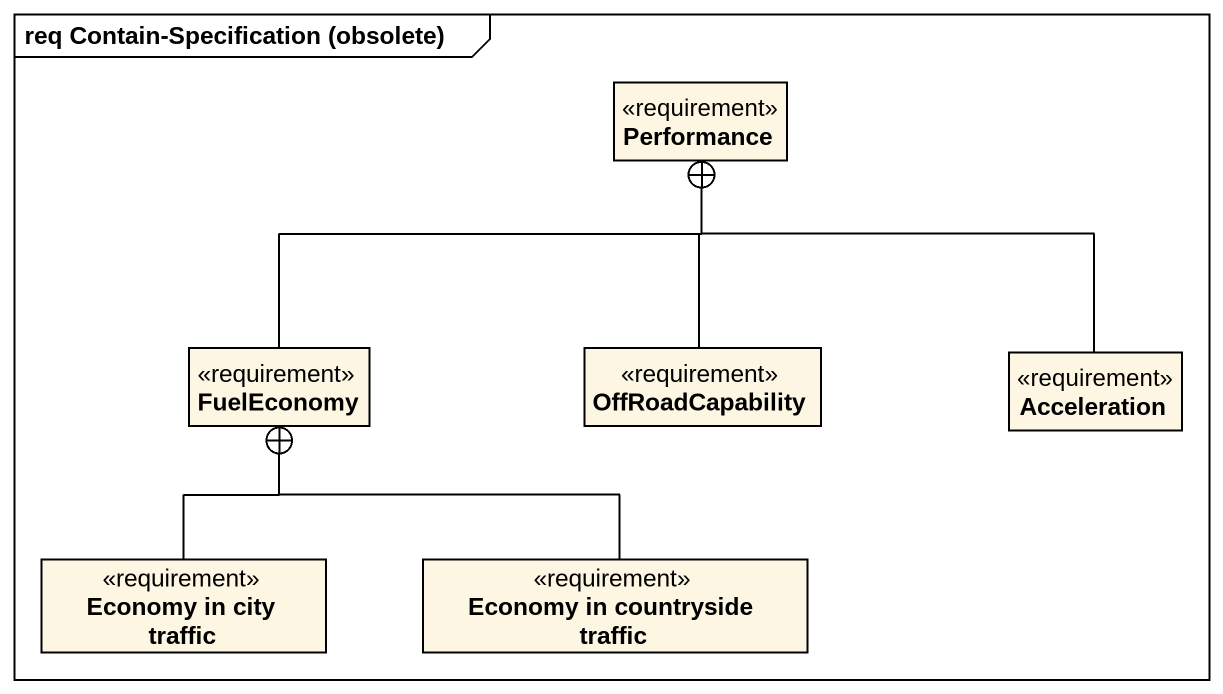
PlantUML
@startuml
mainframe req Contain-Specification (obsolete)
hide circle
hide empty members
class Performance <<requirement>>
class FuelEconomy <<requirement>>
class OffRoadCapability <<requirement>>
class Acceleration <<requirement>>
class "Economy in city traffic" as Economy_in_city_traffic <<requirement>>
class "Economy in countryside traffic" as Economy_in_countryside <<requirement>>
FuelEconomy -up-+ Performance
OffRoadCapability -up-+ Performance
Acceleration -up-+ Performance
Economy_in_city_traffic -up-+ FuelEconomy
Economy_in_countryside -up-+ FuelEconomy
@enduml
